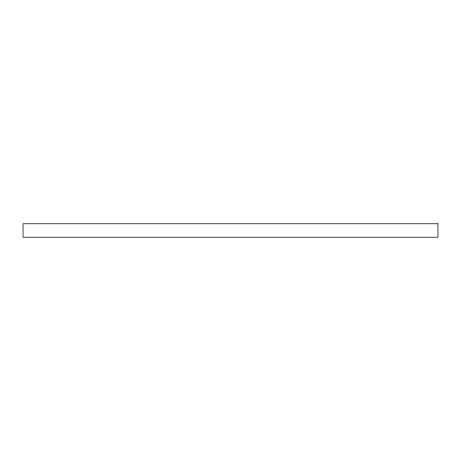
<?xml version="1.0" encoding="UTF-8"?>
<svg xmlns="http://www.w3.org/2000/svg" width="461" height="461" viewBox="0 0 461 461"><rect width="100%" height="100%" fill="white"/><g stroke="black" fill="none" stroke-linecap="round" stroke-linejoin="round"><path stroke-width="0.69" d="M437.95 223.781L23.05 223.781L23.05 237.219L437.95 237.219L437.95 223.781"/></g></svg>
